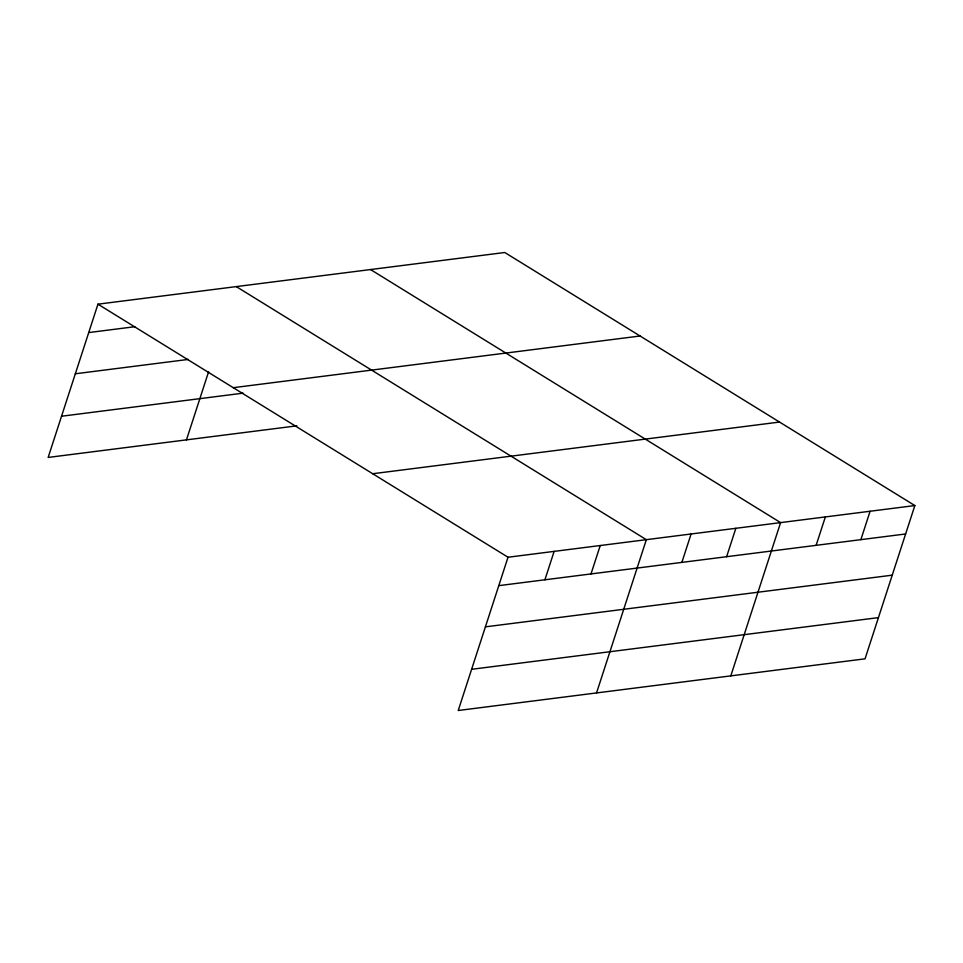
<?xml version="1.0" encoding="UTF-8"?>
<svg xmlns="http://www.w3.org/2000/svg" width="963" height="963" viewBox="0 0 963 963"><rect width="100%" height="100%" fill="white"/><g stroke="black" fill="none" stroke-linecap="round" stroke-linejoin="round"><path stroke-width="1.44" d="M914.85 505.563L508.019 557.24L458.232 710.501L865.051 658.824L914.85 505.563L504.768 252.499L97.949 304.176L48.15 457.437L296.857 425.839M186.473 439.862L208.598 371.766M544.902 579.786L554.134 551.39M591.005 573.936L600.238 545.527M596.542 692.939L646.342 539.677L236.272 286.601M681.864 562.392L691.097 533.996M726.62 556.71L735.852 528.302M730.797 675.882L780.596 522.62L370.526 269.544M816.118 545.335L825.351 516.938M860.874 539.653L870.095 511.257M88.716 332.572L134.832 326.71M75.331 373.776L188.363 359.416M233.275 387.692L640.094 336.003M61.536 416.233L243.121 393.157M372.693 473.736L779.524 422.059M498.798 585.648L905.617 533.971M485.412 626.853L892.232 575.176M471.617 669.297L878.437 617.62M97.949 304.176L508.019 557.24"/></g></svg>
